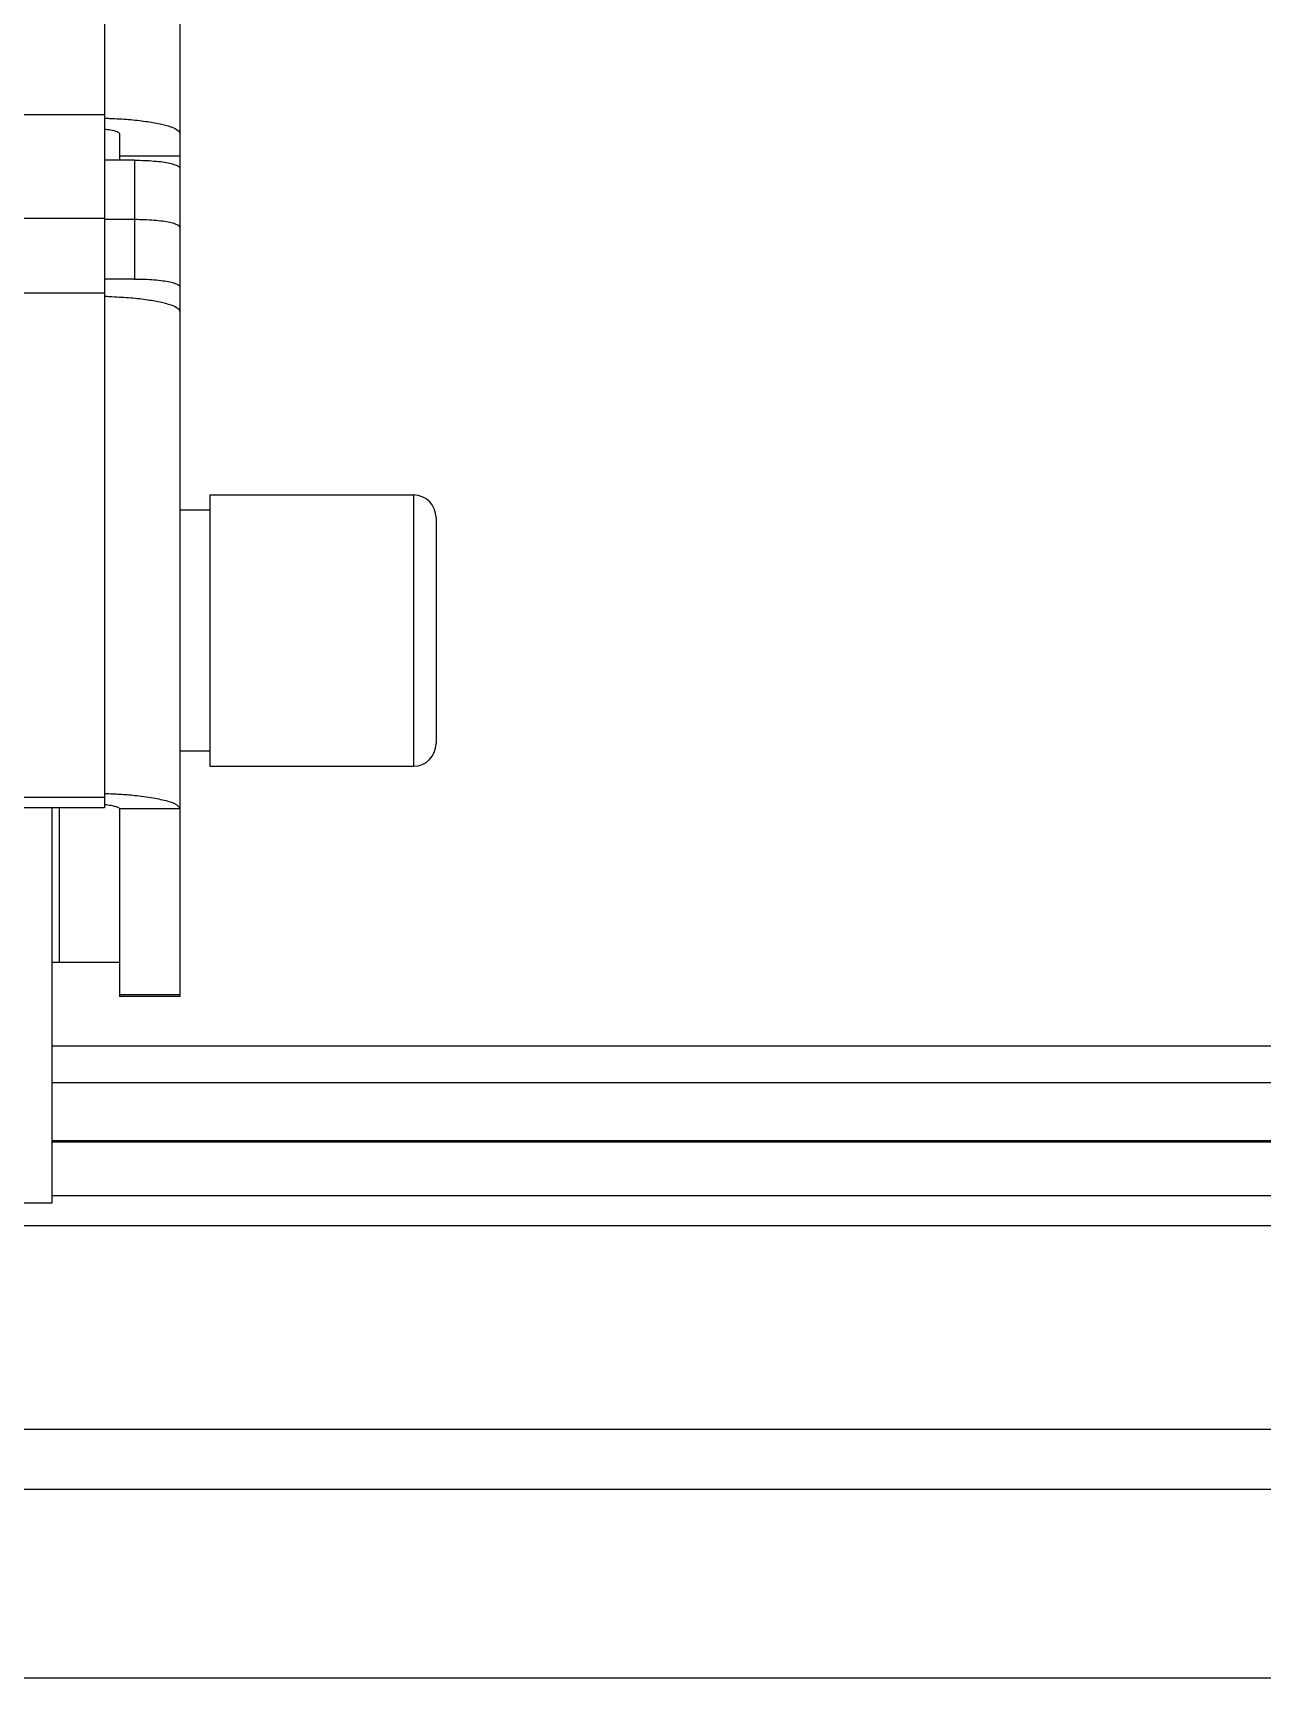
# Model space of a CAD drawing. Header units: millimetres. Extents: x 21899 to 38731, y -5425 to 3612.
# Drawn here: x 22259.9 to 22341.4, y 252.1 to 361.3 of the extents above; entities that cross this region are included whole.
import ezdxf

# ---------------------------------------------------------------- set-up
doc = ezdxf.new("R2010")
doc.units = ezdxf.units.MM

msp = doc.modelspace()

# ---------------------------------------------------------------- linework, layer by layer
at = {"color": 7, "linetype": 'Continuous'}
for p, q in [((22264.61, 389.29), (22264.61, 309.82)), ((22265.61, 354.57), (22265.61, 352.8)), ((22266.61, 352.8), (22264.61, 352.8)), ((22265.61, 353.09), (22269.61, 353.09)), ((22269.61, 352.28), (22269.61, 342.75)), ((22139.61, 348.95), (22264.61, 348.95)), ((22266.61, 348.86), (22264.61, 348.86)), ((22266.61, 344.92), (22264.61, 344.92)), ((22271.61, 330.59), (22271.61, 312.59)), ((22271.61, 330.59), (22285.11, 330.59)), ((22271.61, 329.59), (22269.61, 329.59)), ((22286.61, 329.09), (22286.61, 314.09)), ((22271.61, 313.59), (22269.61, 313.59)), ((22271.61, 312.59), (22285.11, 312.59)), ((22264.61, 310.51), (22197.61, 310.51)), ((22264.61, 309.82), (22198.23, 309.82)), ((22265.61, 309.76), (22265.61, 297.31)), ((22261.61, 299.59), (22265.61, 299.59)), ((22269.61, 297.31), (22265.61, 297.31)), ((22336.81, 287.64), (22261.11, 287.64)), ((22559.11, 287.64), (22336.81, 287.64)), ((22336.81, 282.09), (22197.11, 282.09)), ((25101.07, 282.09), (22336.81, 282.09)), ((22336.81, 252.09), (22222.11, 252.09)), ((24120.37, 252.09), (22336.81, 252.09))]:
    msp.add_line(p, q, dxfattribs=at)
at = {"color": 3, "linetype": 'Continuous'}
for p, q in [((22269.61, 388.54), (22269.61, 352.28)), ((22269.61, 342.75), (22269.61, 297.31)), ((22261.61, 309.82), (22261.61, 299.59)), ((22261.11, 299.59), (22261.11, 283.59)), ((22261.11, 299.59), (22261.61, 299.59)), ((22261.11, 283.59), (22220.11, 283.59))]:
    msp.add_line(p, q, dxfattribs=at)
at = {"color": 9, "linetype": 'Continuous'}
for p, q in [((22264.61, 355.81), (22139.61, 355.81)), ((22266.61, 352.8), (22266.61, 344.92)), ((22264.61, 343.99), (22139.61, 343.99)), ((22285.11, 330.59), (22285.11, 312.59)), ((22261.11, 309.82), (22261.11, 299.59)), ((22269.61, 309.76), (22265.61, 309.76)), ((22269.61, 297.43), (22265.61, 297.43)), ((22336.81, 294.01), (22261.11, 294.01)), ((22559.11, 294.01), (22336.81, 294.01)), ((22336.81, 291.58), (22261.11, 291.58)), ((22559.11, 291.58), (22336.81, 291.58)), ((22336.81, 287.73), (22261.11, 287.73)), ((22559.11, 287.73), (22336.81, 287.73)), ((22336.81, 284.09), (22261.11, 284.09)), ((22559.16, 284.09), (22336.81, 284.09)), ((22336.81, 268.59), (22222.11, 268.59)), ((25101.07, 268.59), (22336.81, 268.59))]:
    msp.add_line(p, q, dxfattribs=at)
msp.add_line((25212.11, 264.59), (22222.11, 264.59))
at = {"color": 7, "linetype": 'Continuous'}
for centre, start, end in [((22285.11, 329.09), 0, 90), ((22285.11, 314.09), 270, 0)]:
    msp.add_arc(centre, 1.5, start, end, dxfattribs=at)
at = {"color": 3, "linetype": 'Continuous'}
for points, start_tangent, end_tangent in [([(22264.61, 355.59), (22264.95, 355.58), (22265.61, 355.55)], (0.999569, -0.029362), (0.998123, -0.061237)), ([(22265.61, 355.55), (22266.21, 355.51), (22267.35, 355.38), (22268.3, 355.22), (22269.02, 355.02), (22269.46, 354.8), (22269.61, 354.57)], (0.998123, -0.061237), (0, -1)), ([(22264.61, 343.78), (22264.95, 343.76), (22266.21, 343.69), (22267.35, 343.56), (22268.3, 343.4), (22269.02, 343.2), (22269.46, 342.98), (22269.61, 342.75)], (0.999569, -0.029362), (0, -1)), ([(22264.62, 310.79), (22265.16, 310.76), (22265.61, 310.74)], (0.999563, -0.02957), (0.998083, -0.061893)), ([(22265.61, 310.74), (22266.61, 310.66), (22267.85, 310.49), (22268.81, 310.28), (22269.41, 310.03), (22269.61, 309.76)], (0.998083, -0.061893), (0, -1))]:
    msp.add_spline(points, degree=3, dxfattribs=dict(at, start_tangent=start_tangent, end_tangent=end_tangent))
at = {"color": 7, "linetype": 'Continuous'}
for points, start_tangent, end_tangent in [([(22264.61, 354.87), (22264.79, 354.85), (22265.23, 354.77), (22265.51, 354.67), (22265.61, 354.57)], (0.994885, -0.101016), (0, -1)), ([(22266.61, 352.8), (22267.27, 352.79), (22267.91, 352.75), (22268.48, 352.69), (22268.95, 352.6), (22269.31, 352.5), (22269.54, 352.39), (22269.61, 352.28)], (1, 0), (0, -1)), ([(22269.61, 348.34), (22269.54, 348.45), (22269.31, 348.57), (22268.95, 348.66), (22268.48, 348.75), (22267.91, 348.81), (22267.27, 348.85), (22266.61, 348.86)], (0, 1), (-1, 0)), ([(22266.61, 344.92), (22267.27, 344.91), (22267.91, 344.87), (22268.48, 344.81), (22268.95, 344.73), (22269.31, 344.63), (22269.54, 344.51), (22269.61, 344.4)], (1, 0), (0, -1)), ([(22264.61, 310.06), (22264.64, 310.06)], (0.99522, -0.097662), (0.994839, -0.10147)), ([(22264.64, 310.06), (22265.02, 310), (22265.34, 309.93), (22265.54, 309.85), (22265.61, 309.76)], (0.994839, -0.10147), (0, -1))]:
    msp.add_spline(points, degree=3, dxfattribs=dict(at, start_tangent=start_tangent, end_tangent=end_tangent))

doc.saveas('drawing.dxf')
